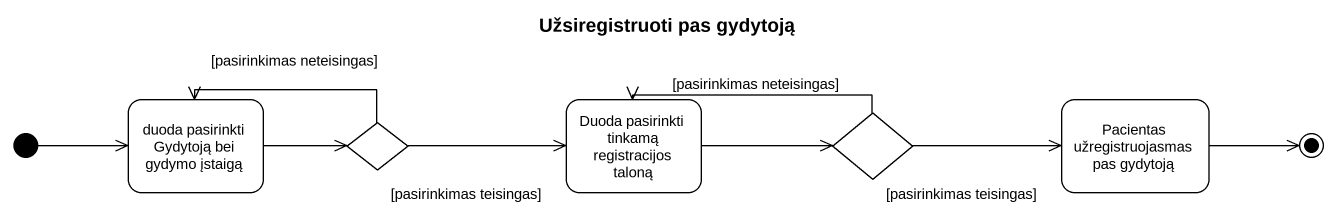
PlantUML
@startuml
title Užsiregistruoti pas gydytoją
hide empty description
state "duoda pasirinkti Gydytoją bei gydymo įstaigą" as duoda_pasirinkti_Gydytoją
state choice1 <<choice>>
state "Duoda pasirinkti tinkamą registracijos taloną" as Duoda_pasirinkti_tinkamą
state choice2 <<choice>>
state "Pacientas užregistruojasmas pas gydytoją" as Pacientas_užregistruojasmas
[*] -right-> duoda_pasirinkti_Gydytoją
duoda_pasirinkti_Gydytoją -right-> choice1
choice1 -left-> duoda_pasirinkti_Gydytoją : [pasirinkimas neteisingas]
choice1 -right-> Duoda_pasirinkti_tinkamą : [pasirinkimas teisingas]
Duoda_pasirinkti_tinkamą -right-> choice2
choice2 -left-> Duoda_pasirinkti_tinkamą : [pasirinkimas neteisingas]
choice2 -right-> Pacientas_užregistruojasmas : [pasirinkimas teisingas]
Pacientas_užregistruojasmas -right-> [*]
@enduml
